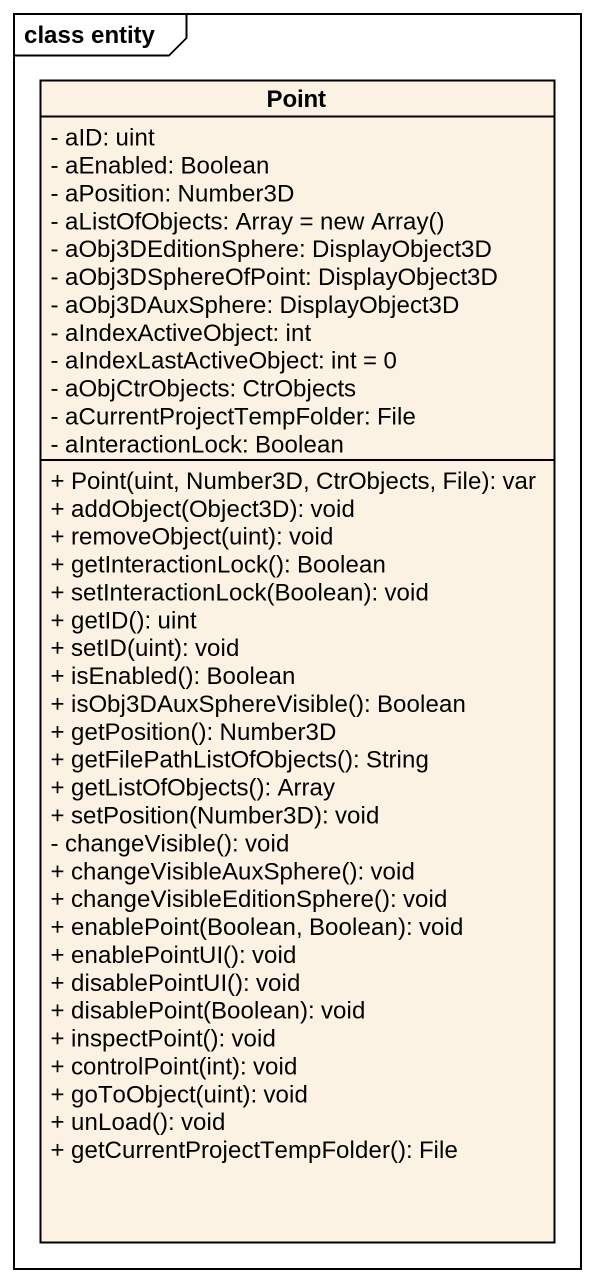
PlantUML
@startuml
mainframe class entity
hide circle
hide empty members
skinparam classAttributeIconSize 0
class Point {
  - aID: uint
  - aEnabled: Boolean
  - aPosition: Number3D
  {field} - aListOfObjects: Array = new Array()
  - aObj3DEditionSphere: DisplayObject3D
  - aObj3DSphereOfPoint: DisplayObject3D
  - aObj3DAuxSphere: DisplayObject3D
  - aIndexActiveObject: int
  - aIndexLastActiveObject: int = 0
  - aObjCtrObjects: CtrObjects
  - aCurrentProjectTempFolder: File
  - aInteractionLock: Boolean
  + Point(uint, Number3D, CtrObjects, File): var
  + addObject(Object3D): void
  + removeObject(uint): void
  + getInteractionLock(): Boolean
  + setInteractionLock(Boolean): void
  + getID(): uint
  + setID(uint): void
  + isEnabled(): Boolean
  + isObj3DAuxSphereVisible(): Boolean
  + getPosition(): Number3D
  + getFilePathListOfObjects(): String
  + getListOfObjects(): Array
  + setPosition(Number3D): void
  - changeVisible(): void
  + changeVisibleAuxSphere(): void
  + changeVisibleEditionSphere(): void
  + enablePoint(Boolean, Boolean): void
  + enablePointUI(): void
  + disablePointUI(): void
  + disablePoint(Boolean): void
  + inspectPoint(): void
  + controlPoint(int): void
  + goToObject(uint): void
  + unLoad(): void
  + getCurrentProjectTempFolder(): File
}
@enduml
